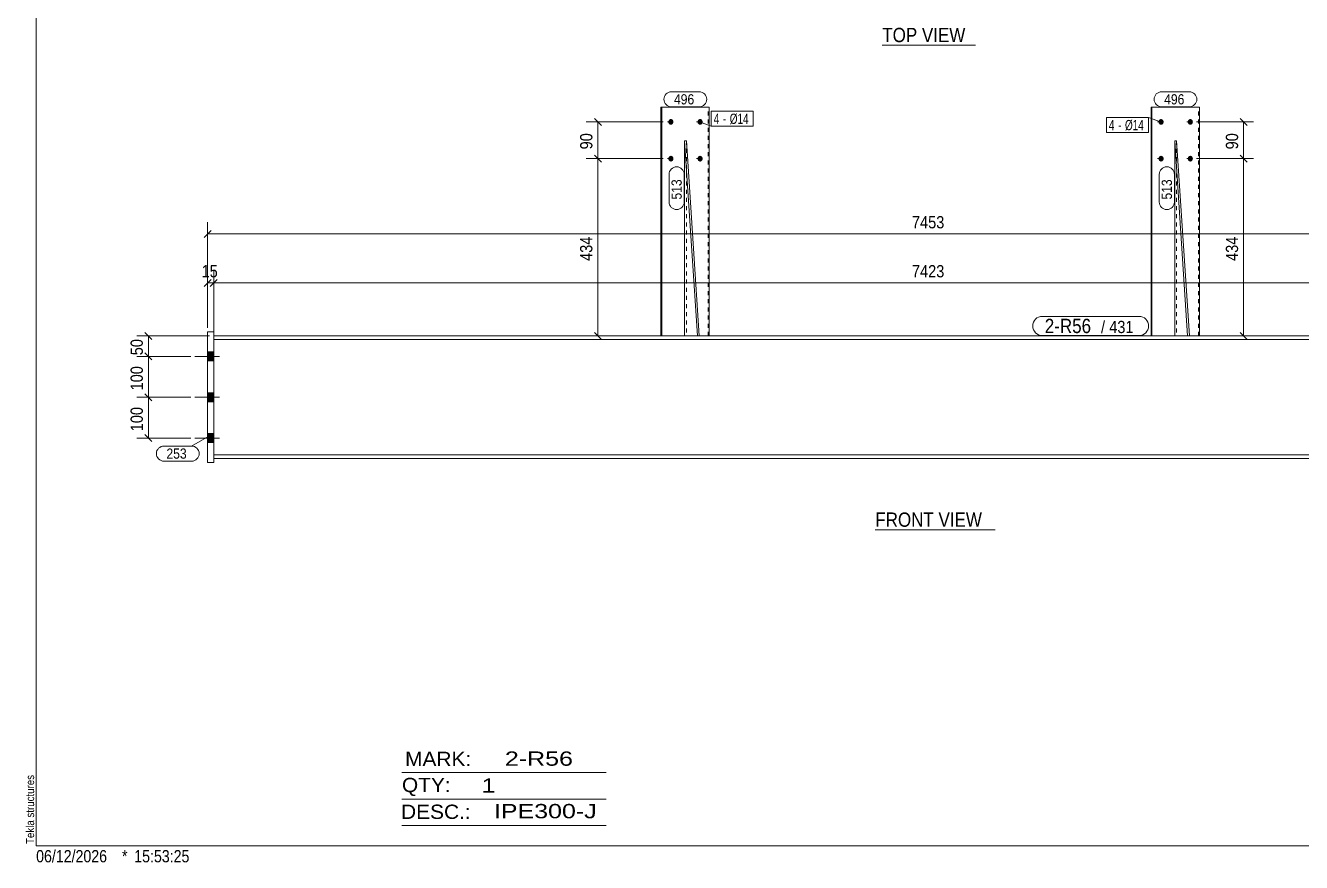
# Model space of a CAD drawing. Header units: millimetres. Extents: x 2 to 579, y 1 to 405.
# Drawn here: x 2.4 to 314.6, y 1 to 205.9 of the extents above; entities that cross this region are included whole.
import ezdxf

# ---------------------------------------------------------------- set-up
doc = ezdxf.new("R2010")
doc.units = ezdxf.units.MM
doc.linetypes.add('XKITLINE00', pattern=[0])
doc.linetypes.add('XKITLINE01', pattern=[4, 1, -1, 1, -1])
for name, color, linetype, lineweight in [('Bolt', 3, 'Continuous', 0), ('BoltMark', 7, 'Continuous', 0), ('Dimensions', 7, 'Continuous', 0), ('DrawingSheet', 5, 'Continuous', 0), ('OtherObjectType', 7, 'Continuous', 0), ('Part', 2, 'Continuous', 0), ('PartMark', 7, 'Continuous', 0)]:
    doc.layers.add(name, color=color, linetype=linetype, lineweight=lineweight)
doc.styles.add('ARIAL', font='ARIAL.TTF')
doc.styles.add('ARIAL_NARROW', font='ARIALN.TTF')

# ---------------------------------------------------------------- blocks, each defined once
blk = doc.blocks.new('*A2')
at = {"layer": 'Bolt'}
for points in [[(48.45, 123.8), (46.95, 123.8), (46.95, 126), (48.45, 126)], [(48.45, 123.8), (46.95, 123.8), (46.95, 126), (48.45, 126)], [(48.45, 113.8), (46.95, 113.8), (46.95, 116), (48.45, 116)], [(48.45, 113.8), (46.95, 113.8), (46.95, 116), (48.45, 116)], [(48.45, 103.8), (46.95, 103.8), (46.95, 106), (48.45, 106)], [(48.45, 103.8), (46.95, 103.8), (46.95, 106), (48.45, 106)]]:
    blk.add_hatch(color=3, dxfattribs=at).paths.add_polyline_path(points, flags=17)
at = {"layer": 'Bolt', "color": 3, "linetype": 'XKITLINE00', "lineweight": 0}
for p, q in [((43.85, 124.9), (49.85, 124.9)), ((43.85, 124.9), (49.85, 124.9)), ((46.95, 126), (48.45, 126)), ((46.95, 126), (48.45, 126)), ((46.95, 123.8), (48.45, 123.8)), ((46.95, 123.8), (48.45, 123.8)), ((46.95, 116), (48.45, 116)), ((46.95, 116), (48.45, 116)), ((43.85, 114.9), (49.85, 114.9)), ((43.85, 114.9), (49.85, 114.9)), ((46.95, 113.8), (48.45, 113.8)), ((46.95, 113.8), (48.45, 113.8)), ((43.85, 104.9), (49.85, 104.9)), ((43.85, 104.9), (49.85, 104.9)), ((46.95, 106), (48.45, 106)), ((46.95, 106), (48.45, 106)), ((46.95, 103.8), (48.45, 103.8)), ((46.95, 103.8), (48.45, 103.8))]:
    blk.add_line(p, q, dxfattribs=at)
blk = doc.blocks.new('*A3')
at = {"layer": 'Bolt'}
for points in [[(279.63, 182.35), (279.63, 182.38), (279.63, 182.42), (279.64, 182.45), (279.65, 182.49), (279.65, 182.52), (279.66, 182.55), (279.68, 182.58), (279.69, 182.62), (279.7, 182.65), (279.72, 182.68), (279.73, 182.7), (279.75, 182.73), (279.77, 182.76), (279.79, 182.79), (279.81, 182.81), (279.83, 182.83), (279.86, 182.86), (279.88, 182.88), (279.91, 182.9), (279.93, 182.92), (279.96, 182.93), (279.99, 182.95), (280.01, 182.96), (280.04, 182.98), (280.07, 182.99), (280.1, 183), (280.13, 183), (280.16, 183.01), (280.19, 183.01), (280.22, 183.02), (280.25, 183.02), (280.28, 183.02), (280.31, 183.01), (280.34, 183.01), (280.38, 183), (280.41, 183), (280.43, 182.99), (280.46, 182.98), (280.49, 182.96), (280.52, 182.95), (280.55, 182.93), (280.57, 182.92), (280.6, 182.9), (280.63, 182.88), (280.65, 182.86), (280.67, 182.83), (280.7, 182.81), (280.72, 182.79), (280.74, 182.76), (280.76, 182.73), (280.77, 182.7), (280.79, 182.68), (280.8, 182.65), (280.82, 182.62), (280.83, 182.58), (280.84, 182.55), (280.85, 182.52), (280.86, 182.49), (280.87, 182.45), (280.87, 182.42), (280.88, 182.38), (280.88, 182.35), (280.88, 182.32), (280.88, 182.28), (280.88, 182.25), (280.87, 182.21), (280.87, 182.18), (280.86, 182.15), (280.85, 182.11), (280.84, 182.08), (280.83, 182.05), (280.82, 182.02), (280.8, 181.99), (280.79, 181.96), (280.77, 181.93), (280.76, 181.9), (280.74, 181.87), (280.72, 181.85), (280.7, 181.82), (280.67, 181.8), (280.65, 181.77), (280.63, 181.75), (280.6, 181.73), (280.57, 181.72), (280.55, 181.7), (280.52, 181.68), (280.49, 181.67), (280.46, 181.66), (280.43, 181.65), (280.41, 181.64), (280.38, 181.63), (280.34, 181.62), (280.31, 181.62), (280.28, 181.62), (280.25, 181.62), (280.22, 181.62), (280.19, 181.62), (280.16, 181.62), (280.13, 181.63), (280.1, 181.64), (280.07, 181.65), (280.04, 181.66), (280.01, 181.67), (279.99, 181.68), (279.96, 181.7), (279.93, 181.72), (279.91, 181.73), (279.88, 181.75), (279.86, 181.77), (279.83, 181.8), (279.81, 181.82), (279.79, 181.85), (279.77, 181.87), (279.75, 181.9), (279.73, 181.93), (279.72, 181.96), (279.7, 181.99), (279.69, 182.02), (279.68, 182.05), (279.66, 182.08), (279.65, 182.11), (279.65, 182.15), (279.64, 182.18), (279.63, 182.21), (279.63, 182.25), (279.63, 182.28), (279.63, 182.32)], [(286.78, 182.35), (286.78, 182.38), (286.78, 182.42), (286.79, 182.45), (286.8, 182.49), (286.81, 182.52), (286.81, 182.55), (286.83, 182.58), (286.84, 182.62), (286.85, 182.65), (286.87, 182.68), (286.88, 182.7), (286.9, 182.73), (286.92, 182.76), (286.94, 182.79), (286.96, 182.81), (286.98, 182.83), (287.01, 182.86), (287.03, 182.88), (287.06, 182.9), (287.08, 182.92), (287.11, 182.93), (287.14, 182.95), (287.16, 182.96), (287.19, 182.98), (287.22, 182.99), (287.25, 183), (287.28, 183), (287.31, 183.01), (287.34, 183.01), (287.37, 183.02), (287.4, 183.02), (287.43, 183.02), (287.47, 183.01), (287.5, 183.01), (287.53, 183), (287.56, 183), (287.59, 182.99), (287.61, 182.98), (287.64, 182.96), (287.67, 182.95), (287.7, 182.93), (287.73, 182.92), (287.75, 182.9), (287.78, 182.88), (287.8, 182.86), (287.82, 182.83), (287.85, 182.81), (287.87, 182.79), (287.89, 182.76), (287.91, 182.73), (287.92, 182.7), (287.94, 182.68), (287.96, 182.65), (287.97, 182.62), (287.98, 182.58), (287.99, 182.55), (288, 182.52), (288.01, 182.49), (288.02, 182.45), (288.02, 182.42), (288.03, 182.38), (288.03, 182.35), (288.03, 182.32), (288.03, 182.28), (288.03, 182.25), (288.02, 182.21), (288.02, 182.18), (288.01, 182.15), (288, 182.11), (287.99, 182.08), (287.98, 182.05), (287.97, 182.02), (287.96, 181.99), (287.94, 181.96), (287.92, 181.93), (287.91, 181.9), (287.89, 181.87), (287.87, 181.85), (287.85, 181.82), (287.82, 181.8), (287.8, 181.77), (287.78, 181.75), (287.75, 181.73), (287.73, 181.72), (287.7, 181.7), (287.67, 181.68), (287.64, 181.67), (287.61, 181.66), (287.59, 181.65), (287.56, 181.64), (287.53, 181.63), (287.5, 181.62), (287.47, 181.62), (287.43, 181.62), (287.4, 181.62), (287.37, 181.62), (287.34, 181.62), (287.31, 181.62), (287.28, 181.63), (287.25, 181.64), (287.22, 181.65), (287.19, 181.66), (287.16, 181.67), (287.14, 181.68), (287.11, 181.7), (287.08, 181.72), (287.06, 181.73), (287.03, 181.75), (287.01, 181.77), (286.98, 181.8), (286.96, 181.82), (286.94, 181.85), (286.92, 181.87), (286.9, 181.9), (286.88, 181.93), (286.87, 181.96), (286.85, 181.99), (286.84, 182.02), (286.83, 182.05), (286.81, 182.08), (286.81, 182.11), (286.8, 182.15), (286.79, 182.18), (286.78, 182.21), (286.78, 182.25), (286.78, 182.28), (286.78, 182.32)], [(279.63, 173.35), (279.63, 173.38), (279.63, 173.42), (279.64, 173.45), (279.65, 173.49), (279.65, 173.52), (279.66, 173.55), (279.68, 173.58), (279.69, 173.62), (279.7, 173.65), (279.72, 173.68), (279.73, 173.7), (279.75, 173.73), (279.77, 173.76), (279.79, 173.79), (279.81, 173.81), (279.83, 173.83), (279.86, 173.86), (279.88, 173.88), (279.91, 173.9), (279.93, 173.92), (279.96, 173.93), (279.99, 173.95), (280.01, 173.96), (280.04, 173.98), (280.07, 173.99), (280.1, 174), (280.13, 174), (280.16, 174.01), (280.19, 174.01), (280.22, 174.02), (280.25, 174.02), (280.28, 174.02), (280.31, 174.01), (280.34, 174.01), (280.38, 174), (280.41, 174), (280.43, 173.99), (280.46, 173.98), (280.49, 173.96), (280.52, 173.95), (280.55, 173.93), (280.57, 173.92), (280.6, 173.9), (280.63, 173.88), (280.65, 173.86), (280.67, 173.83), (280.7, 173.81), (280.72, 173.79), (280.74, 173.76), (280.76, 173.73), (280.77, 173.7), (280.79, 173.68), (280.8, 173.65), (280.82, 173.62), (280.83, 173.58), (280.84, 173.55), (280.85, 173.52), (280.86, 173.49), (280.87, 173.45), (280.87, 173.42), (280.88, 173.38), (280.88, 173.35), (280.88, 173.32), (280.88, 173.28), (280.88, 173.25), (280.87, 173.21), (280.87, 173.18), (280.86, 173.15), (280.85, 173.11), (280.84, 173.08), (280.83, 173.05), (280.82, 173.02), (280.8, 172.99), (280.79, 172.96), (280.77, 172.93), (280.76, 172.9), (280.74, 172.87), (280.72, 172.85), (280.7, 172.82), (280.67, 172.8), (280.65, 172.77), (280.63, 172.75), (280.6, 172.73), (280.57, 172.72), (280.55, 172.7), (280.52, 172.68), (280.49, 172.67), (280.46, 172.66), (280.43, 172.65), (280.41, 172.64), (280.38, 172.63), (280.34, 172.62), (280.31, 172.62), (280.28, 172.62), (280.25, 172.62), (280.22, 172.62), (280.19, 172.62), (280.16, 172.62), (280.13, 172.63), (280.1, 172.64), (280.07, 172.65), (280.04, 172.66), (280.01, 172.67), (279.99, 172.68), (279.96, 172.7), (279.93, 172.72), (279.91, 172.73), (279.88, 172.75), (279.86, 172.77), (279.83, 172.8), (279.81, 172.82), (279.79, 172.85), (279.77, 172.87), (279.75, 172.9), (279.73, 172.93), (279.72, 172.96), (279.7, 172.99), (279.69, 173.02), (279.68, 173.05), (279.66, 173.08), (279.65, 173.11), (279.65, 173.15), (279.64, 173.18), (279.63, 173.21), (279.63, 173.25), (279.63, 173.28), (279.63, 173.32)], [(286.78, 173.35), (286.78, 173.38), (286.78, 173.42), (286.79, 173.45), (286.8, 173.49), (286.81, 173.52), (286.81, 173.55), (286.83, 173.58), (286.84, 173.62), (286.85, 173.65), (286.87, 173.68), (286.88, 173.7), (286.9, 173.73), (286.92, 173.76), (286.94, 173.79), (286.96, 173.81), (286.98, 173.83), (287.01, 173.86), (287.03, 173.88), (287.06, 173.9), (287.08, 173.92), (287.11, 173.93), (287.14, 173.95), (287.16, 173.96), (287.19, 173.98), (287.22, 173.99), (287.25, 174), (287.28, 174), (287.31, 174.01), (287.34, 174.01), (287.37, 174.02), (287.4, 174.02), (287.43, 174.02), (287.47, 174.01), (287.5, 174.01), (287.53, 174), (287.56, 174), (287.59, 173.99), (287.61, 173.98), (287.64, 173.96), (287.67, 173.95), (287.7, 173.93), (287.73, 173.92), (287.75, 173.9), (287.78, 173.88), (287.8, 173.86), (287.82, 173.83), (287.85, 173.81), (287.87, 173.79), (287.89, 173.76), (287.91, 173.73), (287.92, 173.7), (287.94, 173.68), (287.96, 173.65), (287.97, 173.62), (287.98, 173.58), (287.99, 173.55), (288, 173.52), (288.01, 173.49), (288.02, 173.45), (288.02, 173.42), (288.03, 173.38), (288.03, 173.35), (288.03, 173.32), (288.03, 173.28), (288.03, 173.25), (288.02, 173.21), (288.02, 173.18), (288.01, 173.15), (288, 173.11), (287.99, 173.08), (287.98, 173.05), (287.97, 173.02), (287.96, 172.99), (287.94, 172.96), (287.92, 172.93), (287.91, 172.9), (287.89, 172.87), (287.87, 172.85), (287.85, 172.82), (287.82, 172.8), (287.8, 172.77), (287.78, 172.75), (287.75, 172.73), (287.73, 172.72), (287.7, 172.7), (287.67, 172.68), (287.64, 172.67), (287.61, 172.66), (287.59, 172.65), (287.56, 172.64), (287.53, 172.63), (287.5, 172.62), (287.47, 172.62), (287.43, 172.62), (287.4, 172.62), (287.37, 172.62), (287.34, 172.62), (287.31, 172.62), (287.28, 172.63), (287.25, 172.64), (287.22, 172.65), (287.19, 172.66), (287.16, 172.67), (287.14, 172.68), (287.11, 172.7), (287.08, 172.72), (287.06, 172.73), (287.03, 172.75), (287.01, 172.77), (286.98, 172.8), (286.96, 172.82), (286.94, 172.85), (286.92, 172.87), (286.9, 172.9), (286.88, 172.93), (286.87, 172.96), (286.85, 172.99), (286.84, 173.02), (286.83, 173.05), (286.81, 173.08), (286.81, 173.11), (286.8, 173.15), (286.79, 173.18), (286.78, 173.21), (286.78, 173.25), (286.78, 173.28), (286.78, 173.32)]]:
    blk.add_hatch(color=3, dxfattribs=at).paths.add_polyline_path(points, flags=17)
at = {"layer": 'Bolt', "color": 3, "linetype": 'XKITLINE00', "lineweight": 0}
for p, q in [((280.75, 182.32), (279.41, 182.32)), ((287.9, 182.32), (286.56, 182.32)), ((280.75, 173.32), (279.41, 173.32)), ((287.9, 173.32), (286.56, 173.32))]:
    blk.add_line(p, q, dxfattribs=at)
blk = doc.blocks.new('*A4')
at = {"layer": 'Bolt'}
for points in [[(159.68, 182.35), (159.69, 182.38), (159.69, 182.42), (159.7, 182.45), (159.7, 182.49), (159.71, 182.52), (159.72, 182.55), (159.73, 182.58), (159.74, 182.62), (159.76, 182.65), (159.77, 182.68), (159.79, 182.7), (159.81, 182.73), (159.83, 182.76), (159.85, 182.79), (159.87, 182.81), (159.89, 182.83), (159.91, 182.86), (159.94, 182.88), (159.96, 182.9), (159.99, 182.92), (160.01, 182.93), (160.04, 182.95), (160.07, 182.96), (160.1, 182.98), (160.13, 182.99), (160.16, 183), (160.19, 183), (160.22, 183.01), (160.25, 183.01), (160.28, 183.02), (160.31, 183.02), (160.34, 183.02), (160.37, 183.01), (160.4, 183.01), (160.43, 183), (160.46, 183), (160.49, 182.99), (160.52, 182.98), (160.55, 182.96), (160.58, 182.95), (160.6, 182.93), (160.63, 182.92), (160.66, 182.9), (160.68, 182.88), (160.71, 182.86), (160.73, 182.83), (160.75, 182.81), (160.77, 182.79), (160.79, 182.76), (160.81, 182.73), (160.83, 182.7), (160.85, 182.68), (160.86, 182.65), (160.87, 182.62), (160.89, 182.58), (160.9, 182.55), (160.91, 182.52), (160.92, 182.49), (160.92, 182.45), (160.93, 182.42), (160.93, 182.38), (160.93, 182.35), (160.93, 182.32), (160.93, 182.28), (160.93, 182.25), (160.93, 182.21), (160.92, 182.18), (160.92, 182.15), (160.91, 182.11), (160.9, 182.08), (160.89, 182.05), (160.87, 182.02), (160.86, 181.99), (160.85, 181.96), (160.83, 181.93), (160.81, 181.9), (160.79, 181.87), (160.77, 181.85), (160.75, 181.82), (160.73, 181.8), (160.71, 181.77), (160.68, 181.75), (160.66, 181.73), (160.63, 181.72), (160.6, 181.7), (160.58, 181.68), (160.55, 181.67), (160.52, 181.66), (160.49, 181.65), (160.46, 181.64), (160.43, 181.63), (160.4, 181.62), (160.37, 181.62), (160.34, 181.62), (160.31, 181.62), (160.28, 181.62), (160.25, 181.62), (160.22, 181.62), (160.19, 181.63), (160.16, 181.64), (160.13, 181.65), (160.1, 181.66), (160.07, 181.67), (160.04, 181.68), (160.01, 181.7), (159.99, 181.72), (159.96, 181.73), (159.94, 181.75), (159.91, 181.77), (159.89, 181.8), (159.87, 181.82), (159.85, 181.85), (159.83, 181.87), (159.81, 181.9), (159.79, 181.93), (159.77, 181.96), (159.76, 181.99), (159.74, 182.02), (159.73, 182.05), (159.72, 182.08), (159.71, 182.11), (159.7, 182.15), (159.7, 182.18), (159.69, 182.21), (159.69, 182.25), (159.68, 182.28), (159.68, 182.32)], [(166.83, 182.35), (166.84, 182.38), (166.84, 182.42), (166.85, 182.45), (166.85, 182.49), (166.86, 182.52), (166.87, 182.55), (166.88, 182.58), (166.89, 182.62), (166.91, 182.65), (166.92, 182.68), (166.94, 182.7), (166.96, 182.73), (166.98, 182.76), (167, 182.79), (167.02, 182.81), (167.04, 182.83), (167.06, 182.86), (167.09, 182.88), (167.11, 182.9), (167.14, 182.92), (167.16, 182.93), (167.19, 182.95), (167.22, 182.96), (167.25, 182.98), (167.28, 182.99), (167.31, 183), (167.34, 183), (167.37, 183.01), (167.4, 183.01), (167.43, 183.02), (167.46, 183.02), (167.49, 183.02), (167.52, 183.01), (167.55, 183.01), (167.58, 183), (167.61, 183), (167.64, 182.99), (167.67, 182.98), (167.7, 182.96), (167.73, 182.95), (167.75, 182.93), (167.78, 182.92), (167.81, 182.9), (167.83, 182.88), (167.86, 182.86), (167.88, 182.83), (167.9, 182.81), (167.92, 182.79), (167.94, 182.76), (167.96, 182.73), (167.98, 182.7), (168, 182.68), (168.01, 182.65), (168.03, 182.62), (168.04, 182.58), (168.05, 182.55), (168.06, 182.52), (168.07, 182.49), (168.07, 182.45), (168.08, 182.42), (168.08, 182.38), (168.08, 182.35), (168.09, 182.32), (168.08, 182.28), (168.08, 182.25), (168.08, 182.21), (168.07, 182.18), (168.07, 182.15), (168.06, 182.11), (168.05, 182.08), (168.04, 182.05), (168.03, 182.02), (168.01, 181.99), (168, 181.96), (167.98, 181.93), (167.96, 181.9), (167.94, 181.87), (167.92, 181.85), (167.9, 181.82), (167.88, 181.8), (167.86, 181.77), (167.83, 181.75), (167.81, 181.73), (167.78, 181.72), (167.75, 181.7), (167.73, 181.68), (167.7, 181.67), (167.67, 181.66), (167.64, 181.65), (167.61, 181.64), (167.58, 181.63), (167.55, 181.62), (167.52, 181.62), (167.49, 181.62), (167.46, 181.62), (167.43, 181.62), (167.4, 181.62), (167.37, 181.62), (167.34, 181.63), (167.31, 181.64), (167.28, 181.65), (167.25, 181.66), (167.22, 181.67), (167.19, 181.68), (167.16, 181.7), (167.14, 181.72), (167.11, 181.73), (167.09, 181.75), (167.06, 181.77), (167.04, 181.8), (167.02, 181.82), (167, 181.85), (166.98, 181.87), (166.96, 181.9), (166.94, 181.93), (166.92, 181.96), (166.91, 181.99), (166.89, 182.02), (166.88, 182.05), (166.87, 182.08), (166.86, 182.11), (166.85, 182.15), (166.85, 182.18), (166.84, 182.21), (166.84, 182.25), (166.83, 182.28), (166.83, 182.32)], [(159.68, 173.35), (159.69, 173.38), (159.69, 173.42), (159.7, 173.45), (159.7, 173.49), (159.71, 173.52), (159.72, 173.55), (159.73, 173.58), (159.74, 173.62), (159.76, 173.65), (159.77, 173.68), (159.79, 173.7), (159.81, 173.73), (159.83, 173.76), (159.85, 173.79), (159.87, 173.81), (159.89, 173.83), (159.91, 173.86), (159.94, 173.88), (159.96, 173.9), (159.99, 173.92), (160.01, 173.93), (160.04, 173.95), (160.07, 173.96), (160.1, 173.98), (160.13, 173.99), (160.16, 174), (160.19, 174), (160.22, 174.01), (160.25, 174.01), (160.28, 174.02), (160.31, 174.02), (160.34, 174.02), (160.37, 174.01), (160.4, 174.01), (160.43, 174), (160.46, 174), (160.49, 173.99), (160.52, 173.98), (160.55, 173.96), (160.58, 173.95), (160.6, 173.93), (160.63, 173.92), (160.66, 173.9), (160.68, 173.88), (160.71, 173.86), (160.73, 173.83), (160.75, 173.81), (160.77, 173.79), (160.79, 173.76), (160.81, 173.73), (160.83, 173.7), (160.85, 173.68), (160.86, 173.65), (160.87, 173.62), (160.89, 173.58), (160.9, 173.55), (160.91, 173.52), (160.92, 173.49), (160.92, 173.45), (160.93, 173.42), (160.93, 173.38), (160.93, 173.35), (160.93, 173.32), (160.93, 173.28), (160.93, 173.25), (160.93, 173.21), (160.92, 173.18), (160.92, 173.15), (160.91, 173.11), (160.9, 173.08), (160.89, 173.05), (160.87, 173.02), (160.86, 172.99), (160.85, 172.96), (160.83, 172.93), (160.81, 172.9), (160.79, 172.87), (160.77, 172.85), (160.75, 172.82), (160.73, 172.8), (160.71, 172.77), (160.68, 172.75), (160.66, 172.73), (160.63, 172.72), (160.6, 172.7), (160.58, 172.68), (160.55, 172.67), (160.52, 172.66), (160.49, 172.65), (160.46, 172.64), (160.43, 172.63), (160.4, 172.62), (160.37, 172.62), (160.34, 172.62), (160.31, 172.62), (160.28, 172.62), (160.25, 172.62), (160.22, 172.62), (160.19, 172.63), (160.16, 172.64), (160.13, 172.65), (160.1, 172.66), (160.07, 172.67), (160.04, 172.68), (160.01, 172.7), (159.99, 172.72), (159.96, 172.73), (159.94, 172.75), (159.91, 172.77), (159.89, 172.8), (159.87, 172.82), (159.85, 172.85), (159.83, 172.87), (159.81, 172.9), (159.79, 172.93), (159.77, 172.96), (159.76, 172.99), (159.74, 173.02), (159.73, 173.05), (159.72, 173.08), (159.71, 173.11), (159.7, 173.15), (159.7, 173.18), (159.69, 173.21), (159.69, 173.25), (159.68, 173.28), (159.68, 173.32)], [(166.83, 173.35), (166.84, 173.38), (166.84, 173.42), (166.85, 173.45), (166.85, 173.49), (166.86, 173.52), (166.87, 173.55), (166.88, 173.58), (166.89, 173.62), (166.91, 173.65), (166.92, 173.68), (166.94, 173.7), (166.96, 173.73), (166.98, 173.76), (167, 173.79), (167.02, 173.81), (167.04, 173.83), (167.06, 173.86), (167.09, 173.88), (167.11, 173.9), (167.14, 173.92), (167.16, 173.93), (167.19, 173.95), (167.22, 173.96), (167.25, 173.98), (167.28, 173.99), (167.31, 174), (167.34, 174), (167.37, 174.01), (167.4, 174.01), (167.43, 174.02), (167.46, 174.02), (167.49, 174.02), (167.52, 174.01), (167.55, 174.01), (167.58, 174), (167.61, 174), (167.64, 173.99), (167.67, 173.98), (167.7, 173.96), (167.73, 173.95), (167.75, 173.93), (167.78, 173.92), (167.81, 173.9), (167.83, 173.88), (167.86, 173.86), (167.88, 173.83), (167.9, 173.81), (167.92, 173.79), (167.94, 173.76), (167.96, 173.73), (167.98, 173.7), (168, 173.68), (168.01, 173.65), (168.03, 173.62), (168.04, 173.58), (168.05, 173.55), (168.06, 173.52), (168.07, 173.49), (168.07, 173.45), (168.08, 173.42), (168.08, 173.38), (168.08, 173.35), (168.09, 173.32), (168.08, 173.28), (168.08, 173.25), (168.08, 173.21), (168.07, 173.18), (168.07, 173.15), (168.06, 173.11), (168.05, 173.08), (168.04, 173.05), (168.03, 173.02), (168.01, 172.99), (168, 172.96), (167.98, 172.93), (167.96, 172.9), (167.94, 172.87), (167.92, 172.85), (167.9, 172.82), (167.88, 172.8), (167.86, 172.77), (167.83, 172.75), (167.81, 172.73), (167.78, 172.72), (167.75, 172.7), (167.73, 172.68), (167.7, 172.67), (167.67, 172.66), (167.64, 172.65), (167.61, 172.64), (167.58, 172.63), (167.55, 172.62), (167.52, 172.62), (167.49, 172.62), (167.46, 172.62), (167.43, 172.62), (167.4, 172.62), (167.37, 172.62), (167.34, 172.63), (167.31, 172.64), (167.28, 172.65), (167.25, 172.66), (167.22, 172.67), (167.19, 172.68), (167.16, 172.7), (167.14, 172.72), (167.11, 172.73), (167.09, 172.75), (167.06, 172.77), (167.04, 172.8), (167.02, 172.82), (167, 172.85), (166.98, 172.87), (166.96, 172.9), (166.94, 172.93), (166.92, 172.96), (166.91, 172.99), (166.89, 173.02), (166.88, 173.05), (166.87, 173.08), (166.86, 173.11), (166.85, 173.15), (166.85, 173.18), (166.84, 173.21), (166.84, 173.25), (166.83, 173.28), (166.83, 173.32)]]:
    blk.add_hatch(color=3, dxfattribs=at).paths.add_polyline_path(points, flags=17)
at = {"layer": 'Bolt', "color": 3, "linetype": 'XKITLINE00', "lineweight": 0}
for p, q in [((160.81, 182.32), (159.46, 182.32)), ((167.96, 182.32), (166.61, 182.32)), ((160.81, 173.32), (159.46, 173.32)), ((167.96, 173.32), (166.61, 173.32))]:
    blk.add_line(p, q, dxfattribs=at)
blk = doc.blocks.new('*A5')
at = {"layer": 'Part', "color": 2, "linetype": 'XKITLINE00', "lineweight": 0}
for p, q in [((48.45, 129.9), (103.75, 129.9)), ((103.75, 129), (48.45, 129)), ((103.85, 129.9), (223.69, 129.9)), ((223.69, 129), (103.85, 129)), ((223.79, 129.9), (343.64, 129.9)), ((343.64, 129), (223.79, 129)), ((103.75, 100.8), (48.45, 100.8)), ((223.69, 100.8), (103.85, 100.8)), ((343.64, 100.8), (223.79, 100.8)), ((48.45, 99.9), (103.75, 99.9)), ((103.85, 99.9), (223.69, 99.9)), ((223.79, 99.9), (343.64, 99.9))]:
    blk.add_line(p, q, dxfattribs=at)
at = {"layer": 'Part', "color": 7, "linetype": 'XKITLINE01', "lineweight": 0}
blk.add_line((48.45, 129.9), (48.45, 99.9), dxfattribs=at)
blk = doc.blocks.new('*A7')
at = {"layer": 'Part', "color": 2, "linetype": 'XKITLINE00', "lineweight": 0}
for p, q in [((48.45, 130.9), (46.95, 130.9)), ((46.95, 130.9), (46.95, 98.9)), ((48.45, 98.9), (48.45, 130.9)), ((46.95, 98.9), (48.45, 98.9))]:
    blk.add_line(p, q, dxfattribs=at)
blk = doc.blocks.new('*A8')
at = {"layer": 'Part', "color": 2, "linetype": 'XKITLINE00', "lineweight": 0}
for p, q in [((277.79, 185.9), (289.64, 185.9)), ((277.79, 129.9), (277.79, 185.9)), ((278.02, 129.9), (278.02, 185.9)), ((289.64, 185.9), (289.64, 129.9))]:
    blk.add_line(p, q, dxfattribs=at)
at = {"layer": 'Part', "color": 7, "linetype": 'XKITLINE01', "lineweight": 0}
for p, q in [((289.41, 129.9), (289.41, 185.9)), ((289.64, 129.9), (277.79, 129.9))]:
    blk.add_line(p, q, dxfattribs=at)
blk = doc.blocks.new('*A9')
at = {"layer": 'Part', "color": 2, "linetype": 'XKITLINE00', "lineweight": 0}
for p, q in [((284.05, 177.72), (283.61, 177.72)), ((283.61, 177.72), (286.74, 129.9)), ((283.61, 129.9), (283.61, 177.72)), ((287.19, 129.9), (284.05, 177.72))]:
    blk.add_line(p, q, dxfattribs=at)
at = {"layer": 'Part', "color": 7, "linetype": 'XKITLINE01', "lineweight": 0}
for p, q in [((284.05, 177.72), (284.05, 129.9)), ((283.61, 129.9), (287.19, 129.9))]:
    blk.add_line(p, q, dxfattribs=at)
blk = doc.blocks.new('*A10')
at = {"layer": 'Part', "color": 2, "linetype": 'XKITLINE00', "lineweight": 0}
for p, q in [((157.85, 185.9), (169.69, 185.9)), ((157.85, 129.9), (157.85, 185.9)), ((158.07, 129.9), (158.07, 185.9)), ((169.69, 185.9), (169.69, 129.9))]:
    blk.add_line(p, q, dxfattribs=at)
at = {"layer": 'Part', "color": 7, "linetype": 'XKITLINE01', "lineweight": 0}
for p, q in [((169.47, 129.9), (169.47, 185.9)), ((169.69, 129.9), (157.85, 129.9))]:
    blk.add_line(p, q, dxfattribs=at)
blk = doc.blocks.new('*A11')
at = {"layer": 'Part', "color": 2, "linetype": 'XKITLINE00', "lineweight": 0}
for p, q in [((164.11, 177.72), (163.66, 177.72)), ((163.66, 177.72), (166.8, 129.9)), ((163.66, 129.9), (163.66, 177.72)), ((167.25, 129.9), (164.11, 177.72))]:
    blk.add_line(p, q, dxfattribs=at)
at = {"layer": 'Part', "color": 7, "linetype": 'XKITLINE01', "lineweight": 0}
for p, q in [((164.11, 177.72), (164.11, 129.9)), ((163.66, 129.9), (167.25, 129.9))]:
    blk.add_line(p, q, dxfattribs=at)
blk = doc.blocks.new('*A25')
at = {"layer": 'DrawingSheet', "color": 5, "linetype": 'XKITLINE00', "lineweight": 0}
for p, q in [((5, 405), (5, 5)), ((5, 5), (579, 5))]:
    blk.add_line(p, q, dxfattribs=at)
at = {"layer": 'DrawingSheet', "color": 5, "style": 'ARIAL', "width": 0.85}
blk.add_text('Tekla structures', height=2, rotation=90, dxfattribs=at).set_placement((4.5, 5.5))
blk = doc.blocks.new('*A29')
at = {"layer": 'OtherObjectType', "color": 6, "linetype": 'XKITLINE00', "lineweight": 0}
for p, q in [((94.5, 23), (144.5, 23)), ((94.5, 16.5), (144.5, 16.5)), ((94.5, 10), (144.5, 10))]:
    blk.add_line(p, q, dxfattribs=at)
at = {"layer": 'OtherObjectType', "color": 6, "style": 'ARIAL_NARROW'}
for s, width, p in [('2-R56', 1.525501, (119.69, 24.65)), ('MARK:', 1.275, (95.27, 24.58)), ('QTY:', 1.275, (94.5, 18.19)), ('1', 1.525501, (113.99, 18.05)), ('DESC.:', 1.275, (94.29, 11.63)), ('IPE300-J', 1.525501, (117, 11.79))]:
    blk.add_text(s, height=3.5, dxfattribs=dict(at, width=width)).set_placement(p)
blk = doc.blocks.new('*A32')
at = {"layer": 'OtherObjectType', "color": 7, "style": 'ARIAL_NARROW', "width": 1.008832}
for s, p in [('06/12/2026', (4.99, 1)), ('*', (26, 1)), ('15:53:25', (29, 1))]:
    blk.add_text(s, height=3, dxfattribs=at).set_placement(p)
blk = doc.blocks.new('*A33')
at = {"layer": 'Dimensions', "color": 7, "linetype": 'XKITLINE00', "lineweight": 0}
for p, q in [((46.95, 131.9), (46.95, 157.75)), ((47.8, 155.75), (46.1, 154.05)), ((46.95, 154.9), (400.54, 154.9))]:
    blk.add_line(p, q, dxfattribs=at)
at = {"layer": 'Dimensions', "color": 3}
blk.add_point((46.95, 154.9), dxfattribs=at)
at = {"layer": 'Dimensions', "color": 3, "style": 'ARIAL', "width": 0.85}
blk.add_text('7453', height=3, dxfattribs=at).set_placement((219.29, 156.25))
blk = doc.blocks.new('*A34')
at = {"layer": 'Dimensions', "color": 7, "linetype": 'XKITLINE00', "lineweight": 0}
for p, q in [((47.8, 143.75), (46.1, 142.05)), ((46.95, 131.9), (46.95, 145.75)), ((49.3, 143.75), (47.6, 142.05)), ((48.45, 130.9), (48.45, 145.75)), ((46.95, 142.9), (48.45, 142.9))]:
    blk.add_line(p, q, dxfattribs=at)
at = {"layer": 'Dimensions', "color": 3}
for p in [(46.95, 142.9), (48.45, 142.9)]:
    blk.add_point(p, dxfattribs=at)
at = {"layer": 'Dimensions', "color": 3, "style": 'ARIAL', "width": 0.85}
blk.add_text('15', height=3, dxfattribs=at).set_placement((45.47, 144.25))
blk = doc.blocks.new('*A35')
at = {"layer": 'Dimensions', "color": 7, "linetype": 'XKITLINE00', "lineweight": 0}
for p, q in [((49.3, 143.75), (47.6, 142.05)), ((48.45, 130.9), (48.45, 145.75)), ((48.45, 142.9), (399.04, 142.9))]:
    blk.add_line(p, q, dxfattribs=at)
at = {"layer": 'Dimensions', "color": 3}
blk.add_point((48.45, 142.9), dxfattribs=at)
at = {"layer": 'Dimensions', "color": 3, "style": 'ARIAL', "width": 0.85}
blk.add_text('7423', height=3, dxfattribs=at).set_placement((219.29, 144.25))
blk = doc.blocks.new('*A37')
at = {"layer": 'Dimensions', "color": 7, "linetype": 'XKITLINE00', "lineweight": 0}
for p, q in [((158.46, 173.32), (139.6, 173.32)), ((141.6, 174.16), (143.3, 172.47)), ((142.45, 129.9), (142.45, 173.32)), ((158.46, 129.9), (139.6, 129.9)), ((141.6, 130.75), (143.3, 129.05))]:
    blk.add_line(p, q, dxfattribs=at)
at = {"layer": 'Dimensions', "color": 3}
for p in [(142.45, 173.32), (142.45, 129.9)]:
    blk.add_point(p, dxfattribs=at)
at = {"layer": 'Dimensions', "color": 3, "style": 'ARIAL', "width": 0.85}
blk.add_text('434', height=3, rotation=90.0002, dxfattribs=at).set_placement((141.1, 148.27))
blk = doc.blocks.new('*A38')
at = {"layer": 'Dimensions', "color": 7, "linetype": 'XKITLINE00', "lineweight": 0}
for p, q in [((158.46, 182.32), (139.6, 182.32)), ((141.6, 183.16), (143.3, 181.47)), ((142.45, 173.32), (142.45, 182.32)), ((158.46, 173.32), (139.6, 173.32)), ((141.6, 174.16), (143.3, 172.47))]:
    blk.add_line(p, q, dxfattribs=at)
at = {"layer": 'Dimensions', "color": 3}
for p in [(142.45, 182.32), (142.45, 173.32)]:
    blk.add_point(p, dxfattribs=at)
at = {"layer": 'Dimensions', "color": 3, "style": 'ARIAL', "width": 0.85}
blk.add_text('90', height=3, rotation=90.0002, dxfattribs=at).set_placement((141.1, 175.59))
blk = doc.blocks.new('*A39')
at = {"layer": 'Dimensions', "color": 7, "linetype": 'XKITLINE00', "lineweight": 0}
for p, q in [((288.9, 173.32), (302.85, 173.32)), ((299.6, 174.16), (301.3, 172.47)), ((300.45, 129.9), (300.45, 173.32)), ((288.9, 129.9), (302.85, 129.9)), ((299.6, 130.75), (301.3, 129.05))]:
    blk.add_line(p, q, dxfattribs=at)
at = {"layer": 'Dimensions', "color": 3}
for p in [(300.45, 173.32), (300.45, 129.9)]:
    blk.add_point(p, dxfattribs=at)
at = {"layer": 'Dimensions', "color": 3, "style": 'ARIAL', "width": 0.85}
blk.add_text('434', height=3, rotation=90.0002, dxfattribs=at).set_placement((299.1, 148.27))
blk = doc.blocks.new('*A40')
at = {"layer": 'Dimensions', "color": 7, "linetype": 'XKITLINE00', "lineweight": 0}
for p, q in [((288.9, 182.32), (302.85, 182.32)), ((299.6, 183.16), (301.3, 181.47)), ((300.45, 173.32), (300.45, 182.32)), ((288.9, 173.32), (302.85, 173.32)), ((299.6, 174.16), (301.3, 172.47))]:
    blk.add_line(p, q, dxfattribs=at)
at = {"layer": 'Dimensions', "color": 3}
for p in [(300.45, 182.32), (300.45, 173.32)]:
    blk.add_point(p, dxfattribs=at)
at = {"layer": 'Dimensions', "color": 3, "style": 'ARIAL', "width": 0.85}
blk.add_text('90', height=3, rotation=90.0002, dxfattribs=at).set_placement((299.1, 175.59))
blk = doc.blocks.new('*A41')
at = {"layer": 'Dimensions', "color": 7, "linetype": 'XKITLINE00', "lineweight": 0}
for p, q in [((31.6, 115.75), (33.3, 114.05)), ((42.85, 114.9), (29.6, 114.9)), ((32.45, 104.9), (32.45, 114.9)), ((42.85, 104.9), (29.6, 104.9)), ((31.6, 105.75), (33.3, 104.05))]:
    blk.add_line(p, q, dxfattribs=at)
at = {"layer": 'Dimensions', "color": 3}
for p in [(32.45, 114.9), (32.45, 104.9)]:
    blk.add_point(p, dxfattribs=at)
at = {"layer": 'Dimensions', "color": 3, "style": 'ARIAL', "width": 0.85}
blk.add_text('100', height=3, rotation=90.0002, dxfattribs=at).set_placement((31.1, 106.56))
blk = doc.blocks.new('*A42')
at = {"layer": 'Dimensions', "color": 7, "linetype": 'XKITLINE00', "lineweight": 0}
for p, q in [((42.85, 124.9), (29.6, 124.9)), ((31.6, 125.75), (33.3, 124.05)), ((32.45, 114.9), (32.45, 124.9)), ((31.6, 115.75), (33.3, 114.05)), ((42.85, 114.9), (29.6, 114.9))]:
    blk.add_line(p, q, dxfattribs=at)
at = {"layer": 'Dimensions', "color": 3}
for p in [(32.45, 124.9), (32.45, 114.9)]:
    blk.add_point(p, dxfattribs=at)
at = {"layer": 'Dimensions', "color": 3, "style": 'ARIAL', "width": 0.85}
blk.add_text('100', height=3, rotation=90.0002, dxfattribs=at).set_placement((31.1, 116.56))
blk = doc.blocks.new('*A43')
at = {"layer": 'Dimensions', "color": 7, "linetype": 'XKITLINE00', "lineweight": 0}
for p, q in [((47.45, 129.9), (29.6, 129.9)), ((31.6, 130.75), (33.3, 129.05)), ((32.45, 124.9), (32.45, 129.9)), ((42.85, 124.9), (29.6, 124.9)), ((31.6, 125.75), (33.3, 124.05))]:
    blk.add_line(p, q, dxfattribs=at)
at = {"layer": 'Dimensions', "color": 3}
for p in [(32.45, 129.9), (32.45, 124.9)]:
    blk.add_point(p, dxfattribs=at)
at = {"layer": 'Dimensions', "color": 3, "style": 'ARIAL', "width": 0.85}
blk.add_text('50', height=3, rotation=90.0002, dxfattribs=at).set_placement((31.1, 125.17))
blk = doc.blocks.new('*A47')
at = {"layer": 'BoltMark', "color": 7, "linetype": 'XKITLINE00', "lineweight": 0}
for p, q in [((170.19, 184.94), (180.48, 184.94)), ((170.19, 181.24), (170.19, 184.94)), ((180.48, 181.24), (180.48, 184.94)), ((167.29, 182.32), (170.19, 181.24)), ((170.19, 181.24), (180.48, 181.24))]:
    blk.add_line(p, q, dxfattribs=at)
at = {"layer": 'BoltMark', "color": 3, "style": 'ARIAL_NARROW', "width": 0.85}
for s, p in [('4', (170.79, 181.84)), ('Ø14', (174.71, 181.84)), ('-', (173.05, 181.84))]:
    blk.add_text(s, height=2.5, dxfattribs=at).set_placement(p)
blk = doc.blocks.new('*A48')
at = {"layer": 'BoltMark', "color": 7, "linetype": 'XKITLINE00', "lineweight": 0}
for p, q in [((266.89, 183.39), (277.18, 183.39)), ((266.89, 179.69), (266.89, 183.39)), ((277.18, 179.69), (277.18, 183.39)), ((280.08, 182.32), (277.18, 183.39)), ((266.89, 179.69), (277.18, 179.69))]:
    blk.add_line(p, q, dxfattribs=at)
at = {"layer": 'BoltMark', "color": 3, "style": 'ARIAL_NARROW', "width": 0.85}
for s, p in [('4', (267.49, 180.29)), ('-', (269.76, 180.29)), ('Ø14', (271.42, 180.29))]:
    blk.add_text(s, height=2.5, dxfattribs=at).set_placement(p)
blk = doc.blocks.new('*A49')
at = {"layer": 'PartMark', "color": 7, "linetype": 'XKITLINE00', "lineweight": 0}
for p, q in [((251.2, 134.7), (274.85, 134.7)), ((251.2, 130), (274.85, 130))]:
    blk.add_line(p, q, dxfattribs=at)
for centre, start, end in [((251.2, 132.35), 90, 270), ((274.85, 132.35), 270, 90)]:
    blk.add_arc(centre, 2.35, start, end, dxfattribs=at)
at = {"layer": 'PartMark', "color": 1, "style": 'ARIAL', "width": 0.85}
blk.add_text('2-R56', height=3.5, dxfattribs=at).set_placement((251.8, 130.6))
at = {"layer": 'PartMark', "color": 3, "style": 'ARIAL', "width": 0.85}
for s, p in [('/', (265.56, 130.6)), ('431', (267.57, 130.6))]:
    blk.add_text(s, height=3, dxfattribs=at).set_placement(p)
blk = doc.blocks.new('*A51')
at = {"layer": 'PartMark', "color": 7, "linetype": 'XKITLINE00', "lineweight": 0}
for p, q in [((47.28, 105.33), (43.04, 102.94)), ((36.27, 102.94), (43.04, 102.94)), ((36.27, 99.24), (43.04, 99.24))]:
    blk.add_line(p, q, dxfattribs=at)
for centre, start, end in [((36.27, 101.09), 90, 270), ((43.04, 101.09), 270, 90)]:
    blk.add_arc(centre, 1.85, start, end, dxfattribs=at)
at = {"layer": 'PartMark', "color": 3, "style": 'ARIAL', "width": 0.85}
blk.add_text('253', height=2.5, dxfattribs=at).set_placement((36.87, 99.84))
blk = doc.blocks.new('*A52')
at = {"layer": 'PartMark', "color": 7, "linetype": 'XKITLINE00', "lineweight": 0}
for p, q in [((280.4, 189.7), (287.16, 189.7)), ((280.4, 186), (287.16, 186))]:
    blk.add_line(p, q, dxfattribs=at)
for centre, start, end in [((280.4, 187.85), 90, 270), ((287.16, 187.85), 270, 90)]:
    blk.add_arc(centre, 1.85, start, end, dxfattribs=at)
at = {"layer": 'PartMark', "color": 3, "style": 'ARIAL', "width": 0.85}
blk.add_text('496', height=2.5, dxfattribs=at).set_placement((281, 186.6))
blk = doc.blocks.new('*A53')
at = {"layer": 'PartMark', "color": 7, "linetype": 'XKITLINE00', "lineweight": 0}
for p, q in [((279.81, 162.7), (279.81, 169.47)), ((283.51, 162.7), (283.51, 169.47))]:
    blk.add_line(p, q, dxfattribs=at)
for centre, start, end in [((281.66, 169.47), 360, 180), ((281.66, 162.7), 180, 360)]:
    blk.add_arc(centre, 1.85, start, end, dxfattribs=at)
at = {"layer": 'PartMark', "color": 3, "style": 'ARIAL', "width": 0.85}
blk.add_text('513', height=2.5, rotation=90.0002, dxfattribs=at).set_placement((282.91, 163.3))
blk = doc.blocks.new('*A54')
at = {"layer": 'PartMark', "color": 7, "linetype": 'XKITLINE00', "lineweight": 0}
for p, q in [((160.46, 189.7), (167.22, 189.7)), ((160.46, 186), (167.22, 186))]:
    blk.add_line(p, q, dxfattribs=at)
for centre, start, end in [((160.46, 187.85), 90, 270), ((167.22, 187.85), 270, 90)]:
    blk.add_arc(centre, 1.85, start, end, dxfattribs=at)
at = {"layer": 'PartMark', "color": 3, "style": 'ARIAL', "width": 0.85}
blk.add_text('496', height=2.5, dxfattribs=at).set_placement((161.06, 186.6))
blk = doc.blocks.new('*A55')
at = {"layer": 'PartMark', "color": 7, "linetype": 'XKITLINE00', "lineweight": 0}
for p, q in [((159.86, 162.7), (159.86, 169.47)), ((163.56, 162.7), (163.56, 169.47))]:
    blk.add_line(p, q, dxfattribs=at)
for centre, start, end in [((161.71, 169.47), 360, 180), ((161.71, 162.7), 180, 360)]:
    blk.add_arc(centre, 1.85, start, end, dxfattribs=at)
at = {"layer": 'PartMark', "color": 3, "style": 'ARIAL', "width": 0.85}
blk.add_text('513', height=2.5, rotation=90.0002, dxfattribs=at).set_placement((162.96, 163.3))
blk = doc.blocks.new('*A56')
at = {"layer": 'OtherObjectType', "color": 7, "linetype": 'XKITLINE00', "lineweight": 0}
blk.add_line((210.33, 82.42), (239.62, 82.42), dxfattribs=at)
at = {"layer": 'OtherObjectType', "color": 7, "style": 'ARIAL', "width": 0.85}
blk.add_text('FRONT VIEW', height=3.5, dxfattribs=at).set_placement((210.33, 83.17))
blk = doc.blocks.new('*A80')
at = {"layer": 'OtherObjectType', "color": 7, "linetype": 'XKITLINE00', "lineweight": 0}
blk.add_line((212.04, 201.1), (234.86, 201.1), dxfattribs=at)
at = {"layer": 'OtherObjectType', "color": 7, "style": 'ARIAL', "width": 0.85}
blk.add_text('TOP VIEW', height=3.5, dxfattribs=at).set_placement((212.04, 201.85))

msp = doc.modelspace()

# ---------------------------------------------------------------- block references
at = {"lineweight": 0}
for name in ['*A25', '*A80', '*A54', '*A52', '*A10', '*A47', '*A8', '*A38', '*A4', '*A48', '*A3', '*A40', '*A11', '*A9', '*A37', '*A39', '*A55', '*A53', '*A33', '*A34', '*A35', '*A49', '*A43', '*A7', '*A42', '*A2', '*A41', '*A51', '*A56', '*A29', '*A32']:
    msp.add_blockref(name, (0, 0), dxfattribs=at)
at = {"layer": 'Part', "lineweight": 0}
msp.add_blockref('*A5', (0, 0), dxfattribs=at)

doc.saveas('drawing.dxf')
